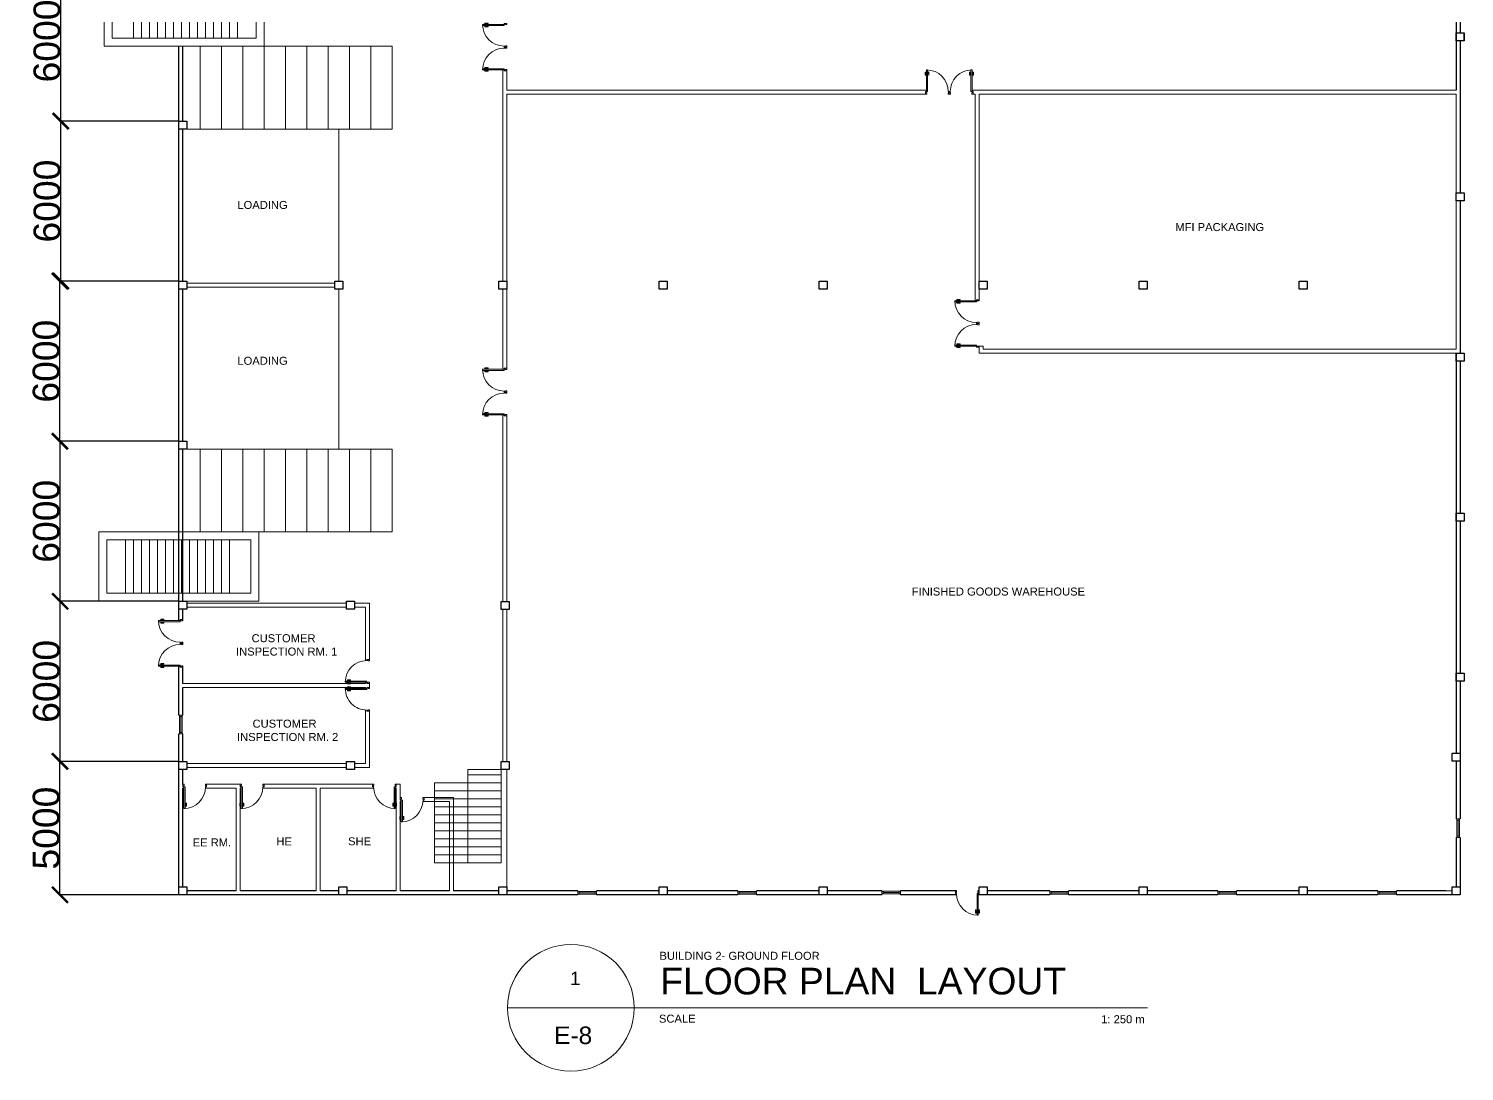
# Model space of a CAD drawing. Header units: millimetres. Extents: x 3339 to 2017737, y 4955 to 2748989.
# Drawn here: x 991102 to 1044925, y 1506037 to 1545110 of the extents above; entities that cross this region are included whole.
import ezdxf

# ---------------------------------------------------------------- set-up
doc = ezdxf.new("R2010")
doc.units = ezdxf.units.MM
doc.header["$LTSCALE"] = 30
for name, color, linetype, lineweight in [('A-DETL-GENF', 92, 'Continuous', 13), ('A-DOOR', 31, 'Continuous', 13), ('A-GLAZ', 151, 'Continuous', 13), ('MACH BLOCK', 41, 'Continuous', 5), ('STAIR', 1, 'Continuous', 5), ('T-WAL', 4, 'Continuous', 5), ('TEXT MACHLAYOUT', 255, 'Continuous', 5)]:
    doc.layers.add(name, color=color, linetype=linetype, lineweight=lineweight)
doc.layers.add('POSTE', color=50, linetype='Continuous')
doc.styles.get("Standard").update_dxf_attribs({"font": 'arial.ttf'})
doc.dimstyles.new('ISO-25', dxfattribs={"dimtxt": 1000, "dimasz": 600, "dimexe": 1.25, "dimexo": 0.625, "dimtad": 1, "dimtxsty": 'Standard', "dimblk": 'ARCHTICK', "dimcen": 2.5, "dimclrd": 4, "dimadec": 0, "dimazin": 0, "dimtfac": 1, "dimtmove": 0, "dimatfit": 3, "dimfxl": 1, "dimarcsym": 0})

# ---------------------------------------------------------------- blocks, each defined once
blk = doc.blocks.new('Poste 2')
at = {"layer": 'POSTE'}
blk.add_lwpolyline([(-300, 0), (0, 0), (0, -300), (-300, -300)], close=True, dxfattribs=at)
blk = doc.blocks.new('Poste 3')
at = {"layer": 'POSTE'}
blk.add_lwpolyline([(0, 0), (300, 0), (300, -300), (0, -300)], close=True, dxfattribs=at)
blk = doc.blocks.new('POSTE bot left')
at = {"layer": 'POSTE'}
blk.add_lwpolyline([(0, 300), (300, 300), (300, 0), (0, 0)], close=True, dxfattribs=at)
blk = doc.blocks.new('POSTE.COM')
at = {"layer": 'POSTE'}
blk.add_lwpolyline([(-300, 300), (0, 300), (0, 0), (-300, 0)], close=True, dxfattribs=at)
blk = doc.blocks.new('D4')
at = {"layer": 'A-DETL-GENF'}
for p, q in [((-1072, -29), (-1072, -112)), ((-1052, -29), (-1072, -29)), ((-1060, -41), (-1072, -30)), ((-1072, -112), (-1060, -112)), ((-1059, -112), (-1072, -112)), ((-1072, -112), (-1072, -150)), ((-1072, -150), (-1059, -150)), ((-1060, -112), (-1060, -41)), ((-1060, -41), (-1052, -41)), ((-1059, -150), (-1059, -112)), ((-1059, -115), (-1059, -147)), ((-1027, -115), (-1059, -115)), ((-1059, -147), (-1027, -147)), ((-1052, -41), (-1052, -29)), ((-1021, -74), (-1027, -80)), ((-1027, -80), (-1027, -182)), ((-1027, -147), (-1027, -115)), ((-1027, -182), (-1021, -188)), ((-1021, -188), (-1021, -74)), ((-974, -80), (-981, -74)), ((-981, -74), (-981, -188)), ((-981, -188), (-974, -182)), ((-974, -182), (-974, -80)), ((-943, -115), (-974, -115)), ((-974, -115), (-974, -147)), ((-974, -147), (-943, -147)), ((-930, -29), (-949, -29)), ((-949, -29), (-949, -41)), ((-949, -41), (-941, -41)), ((-943, -112), (-943, -150)), ((-930, -112), (-943, -112)), ((-943, -147), (-943, -115)), ((-943, -150), (-930, -150)), ((-941, -41), (-930, -30)), ((-941, -41), (-941, -112)), ((-941, -112), (-930, -112)), ((-930, -112), (-930, -29)), ((-930, -150), (-930, -112))]:
    blk.add_line(p, q, dxfattribs=at)
at = {"layer": 'A-DOOR', "lineweight": 18}
for p, q in [((-1059, 683), (-1024, 683)), ((-1014, 683), (-1059, 683)), ((-1059, 683), (-1059, 583)), ((-1059, 583), (-1024, 583)), ((-1024, 583), (-1024, 626)), ((-1024, 626), (-1014, 626)), ((-981, 583), (-1021, 583)), ((-1021, 583), (-1021, -231)), ((-1014, 626), (-1014, 683)), ((-981, -231), (-981, 583)), ((-169, 683), (-214, 683)), ((-214, 683), (-214, 626)), ((-214, 626), (-204, 626)), ((-204, 683), (-169, 683)), ((-204, 626), (-204, 583)), ((-204, 583), (-169, 583)), ((-169, 583), (-169, 683)), ((-1021, -231), (-981, -231))]:
    blk.add_line(p, q, dxfattribs=at)
at = {"layer": 'A-DOOR'}
blk.add_arc((-1021, 583), 814, 270, 0, dxfattribs=at)
blk = doc.blocks.new('DOOR')
at = {"layer": 'A-DOOR', "xscale": -1}
blk.add_blockref('D4', (-1059, -683), dxfattribs=at)
blk = doc.blocks.new('S2')
at = {"layer": 'STAIR'}
for p, q in [((0, 0), (-1250, 0)), ((-1250, 0), (-1250, -500)), ((0, -3500), (0, 0)), ((-2500, -500), (-2500, -3500)), ((-1250, -500), (-2500, -500)), ((-1250, -500), (-1250, -200)), ((-1250, -200), (0, -200)), ((-1250, -3500), (-1250, -500)), ((-1250, -800), (-1250, -500)), ((-1250, -500), (0, -500)), ((-1250, -800), (-2500, -800)), ((-1250, -1100), (-1250, -800)), ((-1250, -800), (0, -800)), ((0, -800), (-1250, -800)), ((-1250, -1100), (-2500, -1100)), ((-1250, -1400), (-2500, -1400)), ((-1250, -1400), (-1250, -1100)), ((-1250, -1100), (0, -1100)), ((0, -1100), (-1250, -1100)), ((-1250, -1700), (-1250, -1400)), ((-1250, -1400), (0, -1400)), ((0, -1400), (-1250, -1400)), ((-1250, -1700), (-2500, -1700)), ((-1250, -2000), (-2500, -2000)), ((-1250, -2000), (-1250, -1700)), ((-1250, -1700), (0, -1700)), ((0, -1700), (-1250, -1700)), ((-1250, -2300), (-1250, -2000)), ((-1250, -2000), (0, -2000)), ((0, -2000), (-1250, -2000)), ((-1250, -2300), (-2500, -2300)), ((-1250, -2600), (-2500, -2600)), ((-1250, -2600), (-1250, -2300)), ((-1250, -2300), (0, -2300)), ((0, -2300), (-1250, -2300)), ((-1250, -2900), (-1250, -2600)), ((-1250, -2600), (0, -2600)), ((0, -2600), (-1250, -2600)), ((-1250, -2900), (-2500, -2900)), ((-1250, -3200), (-2500, -3200)), ((-1250, -3200), (-1250, -2900)), ((-1250, -2900), (0, -2900)), ((0, -2900), (-1250, -2900)), ((-1250, -3500), (-1250, -3200)), ((-1250, -3200), (0, -3200)), ((-2500, -3500), (-1250, -3500)), ((-1250, -3500), (0, -3500))]:
    blk.add_line(p, q, dxfattribs=at)
blk = doc.blocks.new('W1')
at = {"layer": 'A-GLAZ'}
for p, q in [((100, 650), (0, 650)), ((50, 50), (50, 650)), ((100, 50), (0, 50)), ((100, 0), (0, 0))]:
    blk.add_line(p, q, dxfattribs=at)
blk.add_lwpolyline([(100, 0), (100, 700), (0, 700), (0, 0)], dxfattribs=at)
blk = doc.blocks.new('D2')
at = {"layer": 'T-WAL', "xscale": -1, "rotation": 270}
blk.add_blockref('DOOR', (0, 0), dxfattribs=at)
at = {"layer": 'T-WAL', "rotation": 270}
blk.add_blockref('DOOR', (0, -1780), dxfattribs=at)
blk = doc.blocks.new('SS2')
at = {"layer": 'STAIR'}
for p, q in [((-2600, 0), (-2600, -6000)), ((0, 0), (-2600, 0)), ((0, -6000), (0, 0)), ((-2300, -300), (-2300, -5700)), ((-300, -300), (-2300, -300)), ((-2300, -300), (-2300, -1000)), ((-300, -5700), (-300, -300)), ((-300, -300), (-300, -1000)), ((-2300, -1000), (-2300, -1300)), ((-2300, -1000), (-300, -1000)), ((-300, -1000), (-300, -1300)), ((-2300, -1300), (-2300, -1600)), ((-2300, -1300), (-300, -1300)), ((-2300, -1600), (-2300, -1900)), ((-2300, -1600), (-300, -1600)), ((-300, -1300), (-300, -1600)), ((-300, -1600), (-300, -1900)), ((-2300, -1900), (-2300, -2200)), ((-2300, -1900), (-300, -1900)), ((-300, -1900), (-300, -2200)), ((-2300, -2200), (-2300, -2500)), ((-2300, -2200), (-300, -2200)), ((-2300, -2500), (-2300, -2800)), ((-2300, -2500), (-300, -2500)), ((-300, -2200), (-300, -2500)), ((-300, -2500), (-300, -2800)), ((-2300, -2800), (-2300, -3100)), ((-2300, -2800), (-300, -2800)), ((-2300, -3100), (-2300, -3400)), ((-2300, -3100), (-300, -3100)), ((-300, -2800), (-300, -3100)), ((-300, -3100), (-300, -3400)), ((-2300, -3400), (-2300, -3700)), ((-2300, -3400), (-300, -3400)), ((-2300, -3700), (-2300, -4000)), ((-2300, -3700), (-300, -3700)), ((-300, -3400), (-300, -3700)), ((-300, -3700), (-300, -4000)), ((-2300, -4000), (-2300, -4300)), ((-2300, -4000), (-300, -4000)), ((-2300, -4300), (-2300, -4600)), ((-2300, -4300), (-300, -4300)), ((-300, -4000), (-300, -4300)), ((-300, -4300), (-300, -4600)), ((-2300, -4600), (-2300, -4900)), ((-2300, -4600), (-300, -4600)), ((-300, -4600), (-300, -4900)), ((-2300, -4900), (-2300, -5200)), ((-2300, -4900), (-300, -4900)), ((-2300, -5700), (-2300, -5000)), ((-2300, -5200), (-2300, -5500)), ((-300, -4900), (-300, -5200)), ((-300, -5200), (-300, -5500)), ((-2300, -5700), (-300, -5700)), ((-2600, -6000), (0, -6000))]:
    blk.add_line(p, q, dxfattribs=at)
blk = doc.blocks.new('WW3')
at = {"layer": 'T-WAL'}
blk.add_blockref('SS2', (0, 0), dxfattribs=at)
blk = doc.blocks.new('WE1')
at = {"layer": 'STAIR'}
for p, q in [((-8000, 0), (-8000, -3100)), ((0, 0), (-8000, 0)), ((-8000, 0), (-7200, 0)), ((-7200, 0), (-6400, 0)), ((-7200, 0), (-7200, -3100)), ((-6400, 0), (-5600, 0)), ((-6400, 0), (-6400, -3100)), ((-5600, 0), (-4800, 0)), ((-5600, 0), (-5600, -3100)), ((-4800, 0), (-4000, 0)), ((-4800, 0), (-4800, -3100)), ((-4000, 0), (-3200, 0)), ((-4000, 0), (-4000, -3100)), ((-3200, 0), (-2400, 0)), ((-3200, 0), (-3200, -3100)), ((-2400, 0), (-2400, 0)), ((-2400, 0), (-1600, 0)), ((-2400, -3100), (-2400, 0)), ((-1600, 0), (-800, 0)), ((-1600, 0), (-1600, -3100)), ((-800, 0), (-800, -3100)), ((0, -3100), (0, 0)), ((-8000, -3100), (0, -3100)), ((-8000, -3100), (-7200, -3100)), ((-7200, -3100), (-6400, -3100)), ((-6400, -3100), (-5600, -3100)), ((-5600, -3100), (-4800, -3100)), ((-4800, -3100), (-4000, -3100)), ((-4000, -3100), (-3200, -3100)), ((-3200, -3100), (-2400, -3100)), ((-2400, -3100), (-1600, -3100)), ((-1600, -3100), (-800, -3100))]:
    blk.add_line(p, q, dxfattribs=at)
blk = doc.blocks.new('WEE')
at = {"layer": 'STAIR'}
blk.add_blockref('WE1', (8000, 0), dxfattribs=at)
at = {"layer": 'STAIR', "rotation": 89.99999999999999}
blk.add_blockref('WW3', (-3000, -3100), dxfattribs=at)
blk = doc.blocks.new('WEEW')
at = {"layer": 'STAIR'}
blk.add_line((-6000, 0), (-3000, 0), dxfattribs=at)
at = {"layer": 'STAIR', "rotation": 270}
blk.add_blockref('WW3', (0, 0), dxfattribs=at)
blk = doc.blocks.new('DDW')
at = {"layer": 'STAIR'}
blk.add_line((0, 3100), (3000, 3100), dxfattribs=at)
blk.add_blockref('WEEW', (3200, 3100), dxfattribs=at)
at = {"layer": 'STAIR', "xscale": -1, "rotation": 180}
blk.add_blockref('WE1', (8000, 0), dxfattribs=at)
blk = doc.blocks.new('_ArchTick')
at = {"color": 0, "linetype": 'ByBlock', "const_width": 0.15}
blk.add_lwpolyline([(-0.5, -0.5), (0.5, 0.5)], dxfattribs=at)
blk = doc.blocks.new('*D155')
at = {"layer": 'Defpoints', "color": 0, "transparency": 16777216}
for p in [(992271, 1517651), (996733, 1517651), (996733, 1512651)]:
    blk.add_point(p, dxfattribs=at)
at = {"layer": 'T-WAL', "color": 0, "lineweight": -2, "transparency": 16777216}
for p, q in [((996733, 1517651), (992270, 1517651)), ((996733, 1512651), (992270, 1512651))]:
    blk.add_line(p, q, dxfattribs=at)
at = {"layer": 'T-WAL', "color": 4, "lineweight": -2, "transparency": 16777216}
blk.add_line((992271, 1512651), (992271, 1517651), dxfattribs=at)
at = {"layer": 'T-WAL', "color": 4, "lineweight": -2, "transparency": 16777216, "xscale": 600, "yscale": 600, "zscale": 600}
for p, rotation in [((992271, 1517651), 90), ((992271, 1512651), 270)]:
    blk.add_blockref('_ArchTick', p, dxfattribs=dict(at, rotation=rotation))
at = {"layer": 'T-WAL', "color": 0, "transparency": 16777216, "insert": (991760, 1515151), "char_height": 1000, "attachment_point": 5, "rotation": 90}
blk.add_mtext('5000', dxfattribs=at)
blk = doc.blocks.new('*D156')
at = {"layer": 'Defpoints', "color": 0, "transparency": 16777216}
for p in [(992279, 1523651), (996733, 1523651), (996733, 1517651)]:
    blk.add_point(p, dxfattribs=at)
at = {"layer": 'T-WAL', "color": 0, "lineweight": -2, "transparency": 16777216}
for p, q in [((996733, 1523651), (992278, 1523651)), ((996733, 1517651), (992278, 1517651))]:
    blk.add_line(p, q, dxfattribs=at)
at = {"layer": 'T-WAL', "color": 4, "lineweight": -2, "transparency": 16777216}
blk.add_line((992279, 1517651), (992279, 1523651), dxfattribs=at)
at = {"layer": 'T-WAL', "color": 4, "lineweight": -2, "transparency": 16777216, "xscale": 600, "yscale": 600, "zscale": 600}
for p, rotation in [((992279, 1523651), 90), ((992279, 1517651), 270)]:
    blk.add_blockref('_ArchTick', p, dxfattribs=dict(at, rotation=rotation))
at = {"layer": 'T-WAL', "color": 0, "transparency": 16777216, "insert": (991768, 1520651), "char_height": 1000, "attachment_point": 5, "rotation": 90}
blk.add_mtext('6000', dxfattribs=at)
blk = doc.blocks.new('*D157')
at = {"layer": 'Defpoints', "color": 0, "transparency": 16777216}
for p in [(992277, 1529651), (996733, 1529651), (996733, 1523651)]:
    blk.add_point(p, dxfattribs=at)
at = {"layer": 'T-WAL', "color": 0, "lineweight": -2, "transparency": 16777216}
for p, q in [((996733, 1529651), (992276, 1529651)), ((996733, 1523651), (992276, 1523651))]:
    blk.add_line(p, q, dxfattribs=at)
at = {"layer": 'T-WAL', "color": 4, "lineweight": -2, "transparency": 16777216}
blk.add_line((992277, 1523651), (992277, 1529651), dxfattribs=at)
at = {"layer": 'T-WAL', "color": 4, "lineweight": -2, "transparency": 16777216, "xscale": 600, "yscale": 600, "zscale": 600}
for p, rotation in [((992277, 1529651), 90), ((992277, 1523651), 270)]:
    blk.add_blockref('_ArchTick', p, dxfattribs=dict(at, rotation=rotation))
at = {"layer": 'T-WAL', "color": 0, "transparency": 16777216, "insert": (991766, 1526651), "char_height": 1000, "attachment_point": 5, "rotation": 90}
blk.add_mtext('6000', dxfattribs=at)
blk = doc.blocks.new('*D158')
at = {"layer": 'Defpoints', "color": 0, "transparency": 16777216}
for p in [(992269, 1535651), (996733, 1535651), (996733, 1529651)]:
    blk.add_point(p, dxfattribs=at)
at = {"layer": 'T-WAL', "color": 0, "lineweight": -2, "transparency": 16777216}
for p, q in [((996733, 1535651), (992268, 1535651)), ((996733, 1529651), (992268, 1529651))]:
    blk.add_line(p, q, dxfattribs=at)
at = {"layer": 'T-WAL', "color": 4, "lineweight": -2, "transparency": 16777216}
blk.add_line((992269, 1529651), (992269, 1535651), dxfattribs=at)
at = {"layer": 'T-WAL', "color": 4, "lineweight": -2, "transparency": 16777216, "xscale": 600, "yscale": 600, "zscale": 600}
for p, rotation in [((992269, 1535651), 90), ((992269, 1529651), 270)]:
    blk.add_blockref('_ArchTick', p, dxfattribs=dict(at, rotation=rotation))
at = {"layer": 'T-WAL', "color": 0, "transparency": 16777216, "insert": (991758, 1532651), "char_height": 1000, "attachment_point": 5, "rotation": 90}
blk.add_mtext('6000', dxfattribs=at)
blk = doc.blocks.new('*D159')
at = {"layer": 'Defpoints', "color": 0, "transparency": 16777216}
for p in [(992303, 1541651), (996733, 1541651), (996733, 1535651)]:
    blk.add_point(p, dxfattribs=at)
at = {"layer": 'T-WAL', "color": 0, "lineweight": -2, "transparency": 16777216}
for p, q in [((996733, 1541651), (992302, 1541651)), ((996733, 1535651), (992302, 1535651))]:
    blk.add_line(p, q, dxfattribs=at)
at = {"layer": 'T-WAL', "color": 4, "lineweight": -2, "transparency": 16777216}
blk.add_line((992303, 1535651), (992303, 1541651), dxfattribs=at)
at = {"layer": 'T-WAL', "color": 4, "lineweight": -2, "transparency": 16777216, "xscale": 600, "yscale": 600, "zscale": 600}
for p, rotation in [((992303, 1541651), 90), ((992303, 1535651), 270)]:
    blk.add_blockref('_ArchTick', p, dxfattribs=dict(at, rotation=rotation))
at = {"layer": 'T-WAL', "color": 0, "transparency": 16777216, "insert": (991792, 1538651), "char_height": 1000, "attachment_point": 5, "rotation": 90}
blk.add_mtext('6000', dxfattribs=at)
blk = doc.blocks.new('*D160')
at = {"layer": 'Defpoints', "color": 0, "transparency": 16777216}
for p in [(992300, 1547651), (996733, 1547651), (996733, 1541651)]:
    blk.add_point(p, dxfattribs=at)
at = {"layer": 'T-WAL', "color": 0, "lineweight": -2, "transparency": 16777216}
for p, q in [((996733, 1547651), (992299, 1547651)), ((996733, 1541651), (992299, 1541651))]:
    blk.add_line(p, q, dxfattribs=at)
at = {"layer": 'T-WAL', "color": 4, "lineweight": -2, "transparency": 16777216}
blk.add_line((992300, 1541651), (992300, 1547651), dxfattribs=at)
at = {"layer": 'T-WAL', "color": 4, "lineweight": -2, "transparency": 16777216, "xscale": 600, "yscale": 600, "zscale": 600}
for p, rotation in [((992300, 1547651), 90), ((992300, 1541651), 270)]:
    blk.add_blockref('_ArchTick', p, dxfattribs=dict(at, rotation=rotation))
at = {"layer": 'T-WAL', "color": 0, "transparency": 16777216, "insert": (991789, 1544651), "char_height": 1000, "attachment_point": 5, "rotation": 90}
blk.add_mtext('6000', dxfattribs=at)

msp = doc.modelspace()

# ---------------------------------------------------------------- linework, layer by layer
for p, q in [((1044624.956, 1559501.263), (1044624.956, 1542801.263)), ((1044624.956, 1559501.263), (1044624.956, 1542801.263)), ((1044774.956, 1550653.979), (1044774.956, 1544953.979)), ((996733.456, 1522927.482), (996733.456, 1544451.263)), ((996883.456, 1541651.263), (996883.456, 1544451.263)), ((1044774.956, 1544653.979), (1044774.956, 1538953.979)), ((996883.456, 1535651.263), (996883.456, 1541351.263)), ((1044774.956, 1538653.979), (1044774.956, 1532953.979)), ((996883.456, 1529651.263), (996883.456, 1535351.263)), ((1044624.956, 1532953.979), (1044624.956, 1517953.979)), ((1044774.956, 1532653.979), (1044774.956, 1526953.979)), ((996883.456, 1523651.263), (996883.456, 1529351.263)), ((1044774.956, 1526653.979), (1044774.956, 1520953.979)), ((996883.456, 1522920.482), (996883.456, 1523351.263)), ((996883.456, 1522030.482), (996883.456, 1522120.482)), ((996733.456, 1519388.763), (996733.456, 1521223.482)), ((996883.456, 1520576.263), (996883.456, 1521230.482)), ((1044774.956, 1520653.979), (1044774.956, 1515503.979)), ((996883.456, 1519388.763), (996883.456, 1520426.263)), ((996733.456, 1512951.263), (996733.456, 1518688.763)), ((996883.456, 1517651.263), (996883.456, 1518688.763)), ((996883.456, 1516801.263), (996883.456, 1517351.263)), ((1044624.956, 1517653.979), (1044624.956, 1515503.979)), ((996883.456, 1512951.263), (996883.456, 1516651.263)), ((1044624.956, 1514803.979), (1044624.956, 1512953.979)), ((1044774.956, 1514803.979), (1044774.956, 1512651.263)), ((998883.456, 1512801.263), (997033.456, 1512801.263)), ((1002733.456, 1512651.263), (997033.456, 1512651.263)), ((1001883.456, 1512801.263), (999033.456, 1512801.263)), ((1002733.456, 1512801.263), (1002033.456, 1512801.263)), ((1004883.456, 1512801.263), (1003033.456, 1512801.263)), ((1008733.456, 1512651.263), (1003033.456, 1512651.263)), ((1006883.456, 1512801.263), (1005033.456, 1512801.263)), ((1008733.456, 1512801.263), (1007033.456, 1512801.263)), ((1011683.456, 1512801.263), (1009033.456, 1512801.263)), ((1011683.456, 1512651.263), (1009033.456, 1512651.263)), ((1014733.456, 1512801.263), (1012383.456, 1512801.263)), ((1014733.456, 1512651.263), (1012383.456, 1512651.263)), ((1017683.456, 1512801.263), (1015033.456, 1512801.263)), ((1017683.456, 1512651.263), (1015033.456, 1512651.263)), ((1020733.456, 1512801.263), (1018383.456, 1512801.263)), ((1020733.456, 1512651.263), (1018383.456, 1512651.263)), ((1023088.456, 1512801.263), (1021033.456, 1512801.263)), ((1023088.456, 1512651.263), (1021033.456, 1512651.263)), ((1025888.455, 1512801.263), (1023788.455, 1512801.263)), ((1025882.992, 1512651.263), (1023788.455, 1512651.263)), ((1026733.455, 1512801.263), (1026688.455, 1512801.263)), ((1029383.455, 1512651.263), (1026695.455, 1512651.263)), ((1029383.455, 1512801.263), (1027033.455, 1512801.263)), ((1032733.455, 1512801.263), (1030083.455, 1512801.263)), ((1035683.455, 1512651.263), (1030083.455, 1512651.263)), ((1035683.455, 1512801.263), (1033033.455, 1512801.263)), ((1038733.455, 1512801.263), (1036383.455, 1512801.263)), ((1041683.455, 1512651.263), (1036383.455, 1512651.263)), ((1041683.455, 1512801.263), (1039033.455, 1512801.263)), ((1044233.455, 1512801.263), (1042383.455, 1512801.263)), ((1044533.456, 1512651.263), (1042383.455, 1512651.263)), ((1044383.456, 1512653.979), (1044383.456, 1512651.263)), ((1044383.456, 1512653.979), (1044383.456, 1512651.263))]:
    msp.add_line(p, q)
at = {"layer": 'MACH BLOCK'}
for p, q in [((1009051.875, 1508414.566), (1033051.875, 1508414.566)), ((1009053.459, 1508414.566), (1009051.875, 1508414.566))]:
    msp.add_line(p, q, dxfattribs=at)
msp.add_circle((1011428.991, 1508414.566), 2377.116, dxfattribs=at)
at = {"layer": 'POSTE'}
for p, q in [((1044924.955, 1544653.979), (1044924.955, 1544953.979)), ((996733.456, 1535651.263), (997033.456, 1535651.263)), ((1002583.456, 1535651.263), (1002883.456, 1535651.263)), ((1008733.456, 1535651.263), (1009033.456, 1535651.263)), ((1014733.456, 1535651.263), (1015033.456, 1535651.263)), ((1020733.456, 1535651.263), (1021033.456, 1535651.263)), ((1026733.456, 1535651.263), (1027033.456, 1535651.263)), ((1032733.456, 1535651.263), (1033033.456, 1535651.263)), ((997033.456, 1517651.263), (997033.456, 1517351.263))]:
    msp.add_line(p, q, dxfattribs=at)
at = {"layer": 'T-WAL'}
for p, q in [((1008883.456, 1535651.263), (1008883.456, 1543568.798)), ((1009033.456, 1542801.263), (1009033.456, 1543575.798)), ((1009033.456, 1542801.263), (1024764.398, 1542801.263)), ((1009033.456, 1535651.263), (1009033.456, 1542651.263)), ((1009033.456, 1542651.263), (1024771.398, 1542651.263)), ((1009033.456, 1542651.263), (1024771.398, 1542651.263)), ((1025571.398, 1542651.263), (1025661.398, 1542651.263)), ((1025571.398, 1542651.263), (1025661.398, 1542651.263)), ((1026461.398, 1542651.263), (1026583.456, 1542651.263)), ((1026461.398, 1542651.263), (1026583.456, 1542651.263)), ((1026468.398, 1542801.263), (1044383.456, 1542801.263)), ((1026583.456, 1542651.263), (1026583.456, 1534951.26)), ((1026733.456, 1542651.263), (1044383.456, 1542651.263)), ((1026733.456, 1542651.263), (1027033.456, 1542651.263)), ((1026733.456, 1542651.263), (1026733.456, 1534951.26)), ((1044383.456, 1542801.263), (1044624.956, 1542801.263)), ((1044383.456, 1542651.263), (1044624.956, 1542651.263)), ((1044624.956, 1542651.263), (1044624.956, 1533103.979)), ((1002733.456, 1541351.263), (996733.456, 1541351.263)), ((1002733.456, 1535651.263), (1002733.456, 1541351.263)), ((997033.456, 1535576.263), (1002583.456, 1535576.263)), ((997033.456, 1535426.263), (1002583.456, 1535426.263)), ((1002733.456, 1529351.263), (1002733.456, 1535351.263)), ((1008883.456, 1535351.263), (1008883.456, 1532344.76)), ((1009033.456, 1535351.263), (1009033.456, 1532382.76)), ((1026583.456, 1534951.26), (1026583.456, 1534913.26)), ((1026733.456, 1533216.26), (1026883.456, 1533216.26)), ((1026733.456, 1533171.26), (1026733.456, 1532953.979)), ((1044383.455, 1532953.979), (1026733.456, 1532953.979)), ((1026883.456, 1533216.26), (1026883.456, 1533103.979)), ((1044383.455, 1533103.979), (1026883.456, 1533103.979)), ((1044383.455, 1533103.979), (1044624.955, 1533103.979)), ((1044383.455, 1532953.979), (1044624.955, 1532953.979)), ((1009033.456, 1531447.76), (1009033.456, 1531537.76)), ((1008883.456, 1523641.262), (1008883.456, 1530640.76)), ((1009033.456, 1523641.262), (1009033.456, 1530647.76)), ((996733.456, 1529351.263), (1002733.456, 1529351.263)), ((1003016.027, 1523576.263), (997033.456, 1523576.263)), ((1003016.027, 1523426.263), (997033.456, 1523426.263)), ((1003733.456, 1523576.263), (1003316.027, 1523576.263)), ((1003733.456, 1523426.263), (1003316.027, 1523426.263)), ((1003733.456, 1523576.263), (1003883.456, 1523576.263)), ((1003733.456, 1521426.726), (1003733.456, 1523426.263)), ((1003883.456, 1523501.263), (1003883.456, 1523576.263)), ((1003883.456, 1521466.263), (1003883.456, 1523501.263)), ((1008883.456, 1517651.263), (1008883.456, 1523341.262)), ((1009033.456, 1517651.263), (1009033.456, 1523341.262)), ((996883.456, 1520576.263), (1003733.456, 1520576.263)), ((1003733.456, 1520576.263), (1003733.456, 1520614.263)), ((1003883.456, 1520381.263), (1003883.456, 1520621.263)), ((996883.456, 1520426.263), (1003733.456, 1520426.263)), ((1003733.456, 1520388.263), (1003733.456, 1520426.263)), ((1003733.456, 1517576.263), (1003733.456, 1519575.8)), ((1003883.456, 1517501.263), (1003883.456, 1519581.263)), ((996755.888, 1519388.763), (996733.456, 1519388.763)), ((996883.456, 1519388.763), (996855.888, 1519388.763)), ((996755.888, 1518688.763), (996733.456, 1518688.763)), ((996883.456, 1518688.763), (996855.888, 1518688.763)), ((996883.456, 1517651.263), (996883.456, 1518688.763)), ((996733.456, 1517351.263), (996733.456, 1517501.263)), ((997033.456, 1517576.263), (1003016.027, 1517576.263)), ((997033.456, 1517426.263), (1003016.027, 1517426.263)), ((1003316.027, 1517576.263), (1003733.456, 1517576.263)), ((1003316.027, 1517426.263), (1003733.456, 1517426.263)), ((1003733.456, 1517426.263), (1003883.456, 1517426.263)), ((1003883.456, 1517501.263), (1003883.456, 1517426.263)), ((1009033.456, 1512951.263), (1009033.456, 1517351.263)), ((996928.456, 1516801.263), (996883.456, 1516801.263)), ((999033.456, 1516801.263), (997728.456, 1516801.263)), ((999078.456, 1516801.263), (999033.456, 1516801.263)), ((999923.456, 1516801.263), (1002033.456, 1516801.263)), ((1004038.456, 1516801.263), (1002033.456, 1516801.263)), ((1005033.456, 1516801.263), (1004838.456, 1516801.263)), ((1005033.456, 1516301.263), (1005033.456, 1516801.263)), ((996921.456, 1516651.263), (996883.456, 1516651.263)), ((998883.456, 1516651.263), (997733.919, 1516651.263)), ((998883.456, 1512801.263), (998883.456, 1516651.263)), ((999033.456, 1512801.263), (999033.456, 1516651.263)), ((999071.456, 1516651.263), (999033.456, 1516651.263)), ((1001883.456, 1516651.263), (999883.919, 1516651.263)), ((1001883.456, 1512801.263), (1001883.456, 1516651.263)), ((1002033.456, 1512801.263), (1002033.456, 1516651.263)), ((1004032.993, 1516651.263), (1002033.456, 1516651.263)), ((1004883.456, 1516651.263), (1004845.456, 1516651.263)), ((1004883.456, 1512801.263), (1004883.456, 1516651.263)), ((1005078.456, 1516301.263), (1005033.456, 1516301.263)), ((1007033.456, 1516301.263), (1005878.456, 1516301.263)), ((1007033.456, 1512801.263), (1007033.456, 1516301.263)), ((1005033.456, 1512801.263), (1005033.456, 1516151.263)), ((1005071.456, 1516151.263), (1005033.456, 1516151.263)), ((1006883.456, 1516151.263), (1005883.919, 1516151.263)), ((1006883.456, 1512801.263), (1006883.456, 1516151.263)), ((1044774.616, 1515503.979), (1044624.956, 1515503.979)), ((1044774.616, 1515503.979), (1044774.956, 1515503.979)), ((1044774.616, 1514803.979), (1044624.956, 1514803.979)), ((1044774.616, 1514803.979), (1044774.956, 1514803.979)), ((997033.456, 1512801.263), (998883.456, 1512801.263)), ((997033.456, 1512651.263), (1002733.456, 1512651.263)), ((999033.456, 1512801.263), (1001883.456, 1512801.263)), ((1002033.456, 1512801.263), (1002733.456, 1512801.263)), ((1003033.456, 1512801.263), (1004883.456, 1512801.263)), ((1003033.456, 1512651.263), (1008733.456, 1512651.263)), ((1005033.456, 1512801.263), (1006883.456, 1512801.263)), ((1009033.456, 1512651.263), (1011683.456, 1512651.263)), ((1011683.456, 1512773.365), (1011683.456, 1512801.263)), ((1011683.456, 1512651.263), (1011683.456, 1512673.365)), ((1012383.456, 1512773.365), (1012383.456, 1512801.263)), ((1012383.456, 1512651.263), (1012383.456, 1512673.365)), ((1012383.456, 1512651.263), (1014733.456, 1512651.263)), ((1015033.456, 1512651.263), (1017683.456, 1512651.263)), ((1017683.456, 1512651.263), (1017683.456, 1512801.263)), ((1018383.456, 1512651.263), (1018383.456, 1512801.263)), ((1018383.456, 1512651.263), (1020733.456, 1512651.263)), ((1021033.456, 1512801.263), (1023088.456, 1512801.263)), ((1021033.456, 1512651.263), (1023088.456, 1512651.263)), ((1023088.456, 1512801.263), (1023088.456, 1512651.263)), ((1025843.455, 1512801.263), (1023788.455, 1512801.263)), ((1023788.455, 1512801.263), (1023788.455, 1512651.263)), ((1023788.455, 1512651.263), (1025882.992, 1512651.263)), ((1026695.455, 1512651.263), (1029383.455, 1512651.263)), ((1029383.455, 1512653.979), (1029383.455, 1512801.263)), ((1029383.455, 1512653.979), (1029383.455, 1512651.263)), ((1030083.455, 1512653.979), (1030083.455, 1512801.263)), ((1030083.455, 1512653.979), (1030083.455, 1512651.263)), ((1030083.455, 1512651.263), (1035683.455, 1512651.263)), ((1035683.455, 1512651.24), (1035683.455, 1512801.263)), ((1036383.455, 1512651.263), (1036383.455, 1512801.263)), ((1036383.455, 1512651.263), (1041683.455, 1512651.263)), ((1041683.455, 1512651.263), (1041683.455, 1512801.263)), ((1042383.455, 1512651.263), (1042383.455, 1512801.263)), ((1042383.455, 1512651.263), (1044533.456, 1512651.263)), ((1042383.455, 1512651.263), (1044474.956, 1512651.263)), ((1044233.455, 1512801.263), (1044474.955, 1512801.263)), ((1044474.616, 1512951.263), (1044474.956, 1512951.263)), ((1044624.956, 1512953.979), (1044624.956, 1512951.263))]:
    msp.add_line(p, q, dxfattribs=at)

# ---------------------------------------------------------------- block references
at = {"layer": 'A-DOOR'}
for p in [(997942.259, 1516118.195), (1000092.259, 1516118.195)]:
    msp.add_blockref('D4', p, dxfattribs=at)
at = {"layer": 'A-GLAZ'}
for p, rotation in [((996855.888, 1519388.763), 180), ((1044751.307, 1515503.979), 180), ((1012383.456, 1512673.365), 89.99999999999999), ((1018383.456, 1512673.365), 89.99999999999999), ((1023788.455, 1512681.537), 89.99999999999999), ((1030083.455, 1512673.308), 89.99999999999999), ((1036383.455, 1512671.583), 89.99999999999999), ((1042383.455, 1512674.413), 89.99999999999999)]:
    msp.add_blockref('W1', p, dxfattribs=dict(at, rotation=rotation))
at = {"layer": 'POSTE'}
for name, p in [('POSTE.COM', (1044924.955, 1544653.979)), ('Poste 2', (997033.456, 1541651.263)), ('POSTE.COM', (1044924.955, 1538653.979)), ('Poste 2', (997033.456, 1535651.263)), ('Poste 2', (1002883.456, 1535651.263)), ('Poste 3', (1008733.456, 1535651.263)), ('Poste 3', (1014733.456, 1535651.263)), ('Poste 3', (1020733.456, 1535651.263)), ('Poste 3', (1026733.456, 1535651.263)), ('Poste 3', (1032733.456, 1535651.263)), ('Poste 3', (1038733.456, 1535651.263)), ('POSTE.COM', (1044924.955, 1532653.979)), ('Poste 2', (997033.456, 1529651.263)), ('POSTE.COM', (1044924.955, 1526653.979)), ('Poste 2', (997033.456, 1523651.263)), ('Poste 2', (1003316.027, 1523651.263)), ('Poste 3', (1008817.612, 1523641.262)), ('POSTE.COM', (1044924.955, 1520653.979)), ('POSTE bot left', (1044474.955, 1517653.979)), ('Poste 2', (997033.456, 1517651.263)), ('Poste 2', (1003316.027, 1517645.491)), ('Poste 3', (1008817.612, 1517651.263)), ('Poste 2', (997033.456, 1512951.263)), ('Poste 3', (1002733.456, 1512951.263)), ('Poste 3', (1008733.456, 1512951.263)), ('Poste 3', (1014733.456, 1512951.263)), ('Poste 3', (1020733.456, 1512951.263)), ('Poste 3', (1026733.455, 1512953.979)), ('Poste 3', (1032733.455, 1512951.24)), ('Poste 3', (1038733.455, 1512953.979)), ('Poste 3', (1044474.956, 1512951.263))]:
    msp.add_blockref(name, p, dxfattribs=at)
at = {"layer": 'STAIR'}
for name, p in [('DDW', (996733.456, 1541351.263)), ('WEE', (996733.456, 1529351.263)), ('S2', (1008817.612, 1517351.263))]:
    msp.add_blockref(name, p, dxfattribs=at)
at = {"layer": 'T-WAL'}
for name, p in [('D2', (1009033.456, 1545310.798)), ('D2', (1026733.456, 1534951.26)), ('D2', (1009033.456, 1532382.76)), ('D2', (996883.456, 1522965.482)), ('DOOR', (1004883.456, 1516801.263)), ('DOOR', (1026733.455, 1512801.263))]:
    msp.add_blockref(name, p, dxfattribs=at)
at = {"layer": 'T-WAL', "rotation": 270}
for name, p in [('D2', (1026506.398, 1542651.263)), ('DOOR', (1003883.456, 1520576.263))]:
    msp.add_blockref(name, p, dxfattribs=at)
at = {"layer": 'T-WAL', "xscale": -1, "rotation": 270}
msp.add_blockref('DOOR', (1003883.456, 1520426.263), dxfattribs=at)
at = {"layer": 'T-WAL', "xscale": -1}
msp.add_blockref('DOOR', (1005033.456, 1516301.263), dxfattribs=at)

# ---------------------------------------------------------------- texts
at = {"layer": 'TEXT MACHLAYOUT', "attachment_point": 1}
for s, width, gutter_width, heights, insert, char_height in [('LOADING', 3881.77139, 1500, [0], (998925.258, 1538656.02), 300), ('MFI PACKAGING', 4382.84551, 1500, [0], (1034090.879, 1537826.731), 300), ('LOADING', 3881.77139, 1500, [0], (998925.258, 1532815.445), 300), ('FINISHED GOODS WAREHOUSE', 10910.64496, 1500, [0], (1024209.115, 1524166.43), 300), ('     CUSTOMER\\PINSPECTION RM. 1', 3881.77139, 1500, [0], (998874.882, 1522417.367), 300), ('     CUSTOMER\\PINSPECTION RM. 2', 3881.77139, 1500, [0], (998912.271, 1519215.363), 300), ('EE RM.', 2305.01212, 1500, [0], (997248.555, 1514765.381), 300), ('HE', 2305.01212, 1500, [0], (1000386.288, 1514802.624), 300), ('SHE', 2305.01212, 1500, [0], (1003076.722, 1514806.579), 300), ('BUILDING 2- GROUND FLOOR', 6435.95403, 1500, [0], (1014750.826, 1510515.442), 300), ('1', 1400.8081, 1500, [0], (1011398.203, 1509771.924), 500), ('FLOOR PLAN  LAYOUT', 16825.21801, 5000, [4506.123], (1014780.233, 1509916.53), 1000), ('MACHINE LAYOUT', 30202.45793, 12.5, [0], (1007812.643, 1508352.298), 2.5), ('SCALE', 1330.3095, 1500, [0], (1014730.728, 1508159.535), 300), ('\\pxi-3,l4,t4;1: 250 m', 2484.06518, 1500, [0], (1031011.77, 1508138.055), 300), ('E-8', 1798.17061, 1500, [0], (1010799.98, 1507714.062), 657.1721)]:
    msp.add_mtext_dynamic_manual_height_columns(s, width=width, gutter_width=gutter_width, heights=heights, dxfattribs=dict(at, insert=insert, char_height=char_height))

# ---------------------------------------------------------------- dimensions: what is measured, and where the dimension line sits
at = {"layer": 'T-WAL'}
for base, p1, p2, picture, middle in [((992300.146, 1547651.263), (996733.456, 1541651.263), (996733.456, 1547651.263), '*D160', (991788.948, 1544651.263)), ((992303.197, 1541651.263), (996733.456, 1535651.263), (996733.456, 1541651.263), '*D159', (991791.999, 1538651.263)), ((992268.972, 1535651.263), (996733.456, 1529651.263), (996733.456, 1535651.263), '*D158', (991757.774, 1532651.263)), ((992276.977, 1529651.263), (996733.456, 1523651.263), (996733.456, 1529651.263), '*D157', (991765.779, 1526651.263)), ((992279.486, 1523651.263), (996733.456, 1517651.263), (996733.456, 1523651.263), '*D156', (991768.288, 1520651.263)), ((992271.081, 1517651.263), (996733.456, 1512651.263), (996733.456, 1517651.263), '*D155', (991759.883, 1515151.263))]:
    dim = msp.add_linear_dim(base=base, p1=p1, p2=p2, angle=90, dimstyle='ISO-25', dxfattribs=at)
    dim.commit()
    dim.dimension.update_dxf_attribs({"geometry": picture, "text_midpoint": middle})

doc.saveas('drawing.dxf')
